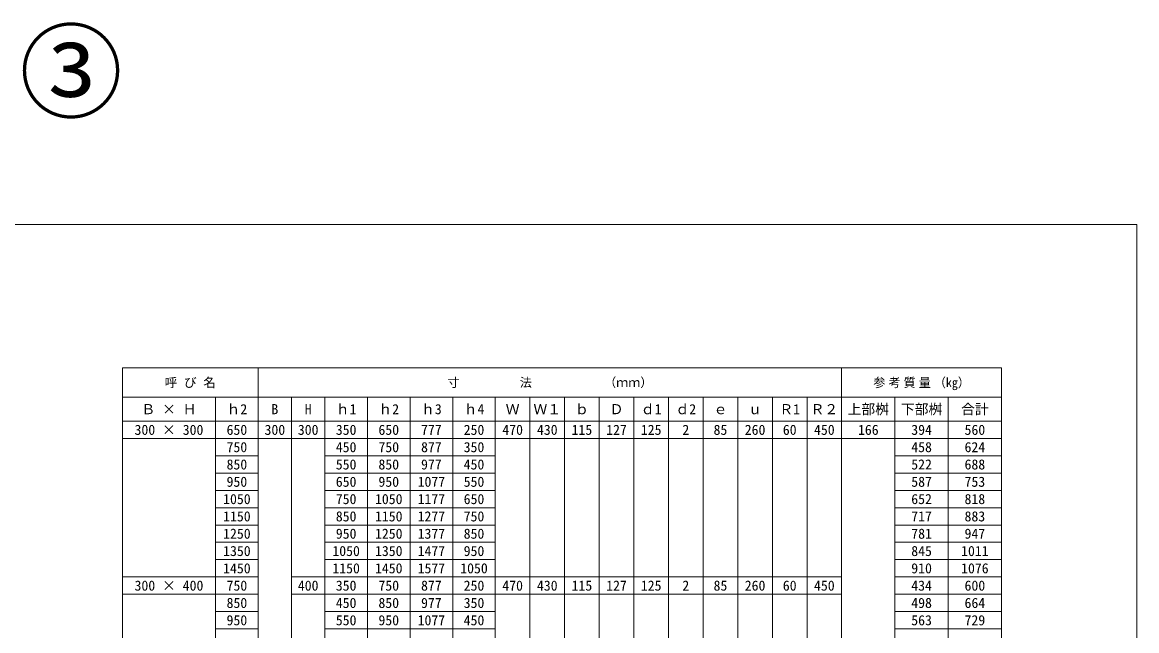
# Model space of a CAD drawing. Units: millimetres, scale not verified. Extents: x 50430 to 75195, y 75514 to 92741.
# Drawn here: x 56438 to 60621, y 81266 to 83551 of the extents above; entities that cross this region are included whole.
import ezdxf
from ezdxf.enums import TextEntityAlignment as Align

# ---------------------------------------------------------------- set-up
doc = ezdxf.new("R2010")
doc.units = ezdxf.units.MM
doc.header["$LTSCALE"] = 25
for name, color, linetype, lineweight in [('DEFPOINTS_3', 8, 'Continuous', 0), ('寸法線', 7, 'Continuous', 9), ('枠', 5, 'Continuous', 5)]:
    doc.layers.add(name, color=color, linetype=linetype, lineweight=lineweight)
doc.layers.add('補助線', color=1, linetype='Continuous')
doc.styles.add('ＭＳ ゴシック', font='')
doc.styles.add('ＭＳ Ｐゴシック', font='')
doc.styles.get('ＭＳ ゴシック').set_extended_font_data('MS Gothic')
doc.styles.get('ＭＳ Ｐゴシック').set_extended_font_data('MS PGothic')

msp = doc.modelspace()

# ---------------------------------------------------------------- linework, layer by layer
at = {"layer": 'DEFPOINTS_3'}
for p, q in [((56813.7, 81987.99), (57163.7, 81987.99)), ((57323.7, 81987.99), (57573.7, 81987.99)), ((58213.7, 81987.99), (59713.7, 81987.99)), ((56813.7, 81402.99), (57163.7, 81402.99)), ((57448.7, 81402.99), (57573.7, 81402.99)), ((58213.7, 81402.99), (59513.7, 81402.99))]:
    msp.add_line(p, q, dxfattribs=at)
at = {"layer": '寸法線', "lineweight": 13}
for p, q in [((56813.7, 82252.99), (60113.7, 82252.99)), ((56813.7, 82252.99), (56813.7, 82052.99)), ((57323.7, 82252.99), (57323.7, 82052.99)), ((59513.7, 82252.99), (59513.7, 82052.99)), ((60113.7, 82252.99), (60113.7, 82052.99)), ((56813.7, 82142.99), (60113.7, 82142.99)), ((57163.7, 82142.99), (57163.7, 82052.99)), ((57448.7, 82142.99), (57448.7, 82052.99)), ((57573.7, 82142.99), (57573.7, 82052.99)), ((57733.7, 82142.99), (57733.7, 82052.99)), ((57893.7, 82142.99), (57893.7, 82052.99)), ((58053.7, 82142.99), (58053.7, 82052.99)), ((58213.7, 82142.99), (58213.7, 82052.99)), ((58343.7, 82142.99), (58343.7, 82052.99)), ((58473.7, 82142.99), (58473.7, 82052.99)), ((58603.7, 82142.99), (58603.7, 82052.99)), ((58733.7, 82142.99), (58733.7, 82052.99)), ((58863.7, 82142.99), (58863.7, 82052.99)), ((58993.7, 82142.99), (58993.7, 82052.99)), ((59123.7, 82142.99), (59123.7, 82052.99)), ((59253.7, 82142.99), (59253.7, 82052.99)), ((59383.7, 82142.99), (59383.7, 82052.99)), ((59713.7, 82142.99), (59713.7, 82052.99)), ((59913.7, 82142.99), (59913.7, 82052.99)), ((56813.7, 82052.99), (60113.7, 82052.99)), ((56813.7, 82052.99), (56813.7, 81987.99)), ((57163.7, 82052.99), (57163.7, 81987.99)), ((57323.7, 82052.99), (57323.7, 81987.99)), ((57448.7, 82052.99), (57448.7, 81987.99)), ((57573.7, 82052.99), (57573.7, 81922.99)), ((57733.7, 82052.99), (57733.7, 81467.99)), ((57893.7, 82052.99), (57893.7, 81467.99)), ((58053.7, 82052.99), (58053.7, 78997.99)), ((58213.7, 82052.99), (58213.7, 81987.99)), ((58343.7, 82052.99), (58343.7, 78997.99)), ((58473.7, 82052.99), (58473.7, 78997.99)), ((58603.7, 82052.99), (58603.7, 78997.99)), ((58733.7, 82052.99), (58733.7, 78997.99)), ((58863.7, 82052.99), (58863.7, 78997.99)), ((58993.7, 82052.99), (58993.7, 80882.99)), ((59123.7, 82052.99), (59123.7, 78997.99)), ((59253.7, 82052.99), (59253.7, 78997.99)), ((59383.7, 82052.99), (59383.7, 80882.99)), ((59513.7, 82052.99), (59513.7, 78997.99)), ((59713.7, 82052.99), (59713.7, 78997.99)), ((59913.7, 82052.99), (59913.7, 78997.99)), ((60113.7, 82052.99), (60113.7, 78997.99)), ((56813.7, 81987.99), (56813.7, 81467.99)), ((57163.7, 81987.99), (57323.7, 81987.99)), ((57163.7, 81987.99), (57163.7, 81467.99)), ((57323.7, 81987.99), (57323.7, 78997.99)), ((57448.7, 81987.99), (57448.7, 78997.99)), ((57573.7, 81987.99), (58213.7, 81987.99)), ((58213.7, 81987.99), (58213.7, 81467.99)), ((59713.7, 81987.99), (60113.7, 81987.99)), ((57163.7, 81922.99), (57323.7, 81922.99)), ((57573.7, 81922.99), (58213.7, 81922.99)), ((57573.7, 81922.99), (57573.7, 81467.99)), ((59713.7, 81922.99), (60113.7, 81922.99)), ((57163.7, 81857.99), (57323.7, 81857.99)), ((57573.7, 81857.99), (58213.7, 81857.99)), ((59713.7, 81857.99), (60113.7, 81857.99)), ((57163.7, 81792.99), (57323.7, 81792.99)), ((57573.7, 81792.99), (58213.7, 81792.99)), ((59713.7, 81792.99), (60113.7, 81792.99)), ((57163.7, 81727.99), (57323.7, 81727.99)), ((57573.7, 81727.99), (58213.7, 81727.99)), ((59713.7, 81727.99), (60113.7, 81727.99)), ((57163.7, 81662.99), (57323.7, 81662.99)), ((57573.7, 81662.99), (58213.7, 81662.99)), ((59713.7, 81662.99), (60113.7, 81662.99)), ((57163.7, 81597.99), (57323.7, 81597.99)), ((57573.7, 81597.99), (58213.7, 81597.99)), ((59713.7, 81597.99), (60113.7, 81597.99)), ((57163.7, 81532.99), (57323.7, 81532.99)), ((57573.7, 81532.99), (58213.7, 81532.99)), ((59713.7, 81532.99), (60113.7, 81532.99)), ((56813.7, 81467.99), (57163.7, 81467.99)), ((56813.7, 81467.99), (56813.7, 81402.99)), ((57163.7, 81467.99), (57323.7, 81467.99)), ((57163.7, 81467.99), (57163.7, 81402.99)), ((57448.7, 81467.99), (59513.7, 81467.99)), ((57573.7, 81467.99), (57573.7, 81337.99)), ((57733.7, 81467.99), (57733.7, 78997.99)), ((57893.7, 81467.99), (57893.7, 78997.99)), ((58213.7, 81467.99), (58213.7, 81402.99)), ((59713.7, 81467.99), (60113.7, 81467.99)), ((56813.7, 81402.99), (56813.7, 80947.99)), ((57163.7, 81402.99), (57323.7, 81402.99)), ((57163.7, 81402.99), (57163.7, 80947.99)), ((57573.7, 81402.99), (57733.7, 81402.99)), ((57733.7, 81402.99), (57893.7, 81402.99)), ((57893.7, 81402.99), (58213.7, 81402.99)), ((58213.7, 81402.99), (58213.7, 80947.99)), ((59713.7, 81402.99), (60113.7, 81402.99)), ((57163.7, 81337.99), (57323.7, 81337.99)), ((57573.7, 81337.99), (57733.7, 81337.99)), ((57573.7, 81337.99), (57573.7, 80947.99)), ((57733.7, 81337.99), (57893.7, 81337.99)), ((57893.7, 81337.99), (58213.7, 81337.99)), ((59713.7, 81337.99), (60113.7, 81337.99)), ((57163.7, 81272.99), (57323.7, 81272.99)), ((57573.7, 81272.99), (57733.7, 81272.99)), ((57733.7, 81272.99), (57893.7, 81272.99)), ((57893.7, 81272.99), (58213.7, 81272.99)), ((59713.7, 81272.99), (60113.7, 81272.99))]:
    msp.add_line(p, q, dxfattribs=at)
at = {"layer": '枠', "lineweight": 20}
for p in [(52621.16, 82791.08), (60621.16, 77276.8)]:
    msp.add_line(p, (60621.16, 82791.08), dxfattribs=at)

# ---------------------------------------------------------------- texts
at = {"layer": '寸法線'}
for s, height, style, p in [('呼  び  名', 34.64, 'ＭＳ Ｐゴシック', (57068.7, 82197.99)), ('寸          法            （ｍｍ）', 33.23, 'ＭＳ ゴシック', (58418.7, 82197.99)), ('Ｂ × Ｈ', 37.98, 'ＭＳ ゴシック', (56988.7, 82097.99)), ('ｈ2', 37.98, 'ＭＳ ゴシック', (57243.7, 82097.99)), ('B', 37.98, 'ＭＳ ゴシック', (57386.2, 82097.99)), ('H', 37.98, 'ＭＳ ゴシック', (57511.2, 82097.99)), ('ｈ1', 37.98, 'ＭＳ ゴシック', (57653.7, 82097.99)), ('ｈ2', 37.98, 'ＭＳ ゴシック', (57813.7, 82097.99)), ('ｈ3', 37.98, 'ＭＳ ゴシック', (57973.7, 82097.99)), ('ｈ4', 37.98, 'ＭＳ ゴシック', (58133.7, 82097.99)), ('Ｗ', 37.98, 'ＭＳ ゴシック', (58278.7, 82097.99)), ('Ｗ１', 37.98, 'ＭＳ ゴシック', (58408.7, 82097.99)), ('ｂ', 37.98, 'ＭＳ ゴシック', (58538.7, 82097.99)), ('Ｄ', 37.98, 'ＭＳ ゴシック', (58668.7, 82097.99)), ('ｄ1', 37.98, 'ＭＳ ゴシック', (58798.7, 82097.99)), ('ｄ2', 37.98, 'ＭＳ ゴシック', (58928.7, 82097.99)), ('Ｒ1', 37.98, 'ＭＳ ゴシック', (59318.7, 82097.99)), ('Ｒ２', 37.98, 'ＭＳ ゴシック', (59448.7, 82097.99)), ('上部桝', 37.98, 'ＭＳ ゴシック', (59613.7, 82097.99)), ('下部桝', 37.98, 'ＭＳ ゴシック', (59813.7, 82097.99)), ('合計', 37.98, 'ＭＳ ゴシック', (60013.7, 82097.99)), ('ｅ', 37.98, 'ＭＳ ゴシック', (59058.7, 82097.99)), ('ｕ', 37.98, 'ＭＳ ゴシック', (59188.7, 82097.99)), ('300 × 300', 37.98, 'ＭＳ ゴシック', (56988.7, 82020.49)), ('650', 37.98, 'ＭＳ ゴシック', (57243.7, 82020.49)), ('300', 37.98, 'ＭＳ ゴシック', (57386.2, 82020.49)), ('300', 37.98, 'ＭＳ ゴシック', (57511.2, 82020.49)), ('350', 37.98, 'ＭＳ ゴシック', (57653.7, 82020.49)), ('650', 37.98, 'ＭＳ ゴシック', (57813.7, 82020.49)), ('777', 37.98, 'ＭＳ ゴシック', (57973.7, 82020.49)), ('250', 37.98, 'ＭＳ ゴシック', (58133.7, 82020.49)), ('470', 37.98, 'ＭＳ ゴシック', (58278.7, 82020.49)), ('430', 37.98, 'ＭＳ ゴシック', (58408.7, 82020.49)), ('115', 37.98, 'ＭＳ ゴシック', (58538.7, 82020.49)), ('127', 37.98, 'ＭＳ ゴシック', (58668.7, 82020.49)), ('125', 37.98, 'ＭＳ ゴシック', (58798.7, 82020.49)), ('2', 37.98, 'ＭＳ ゴシック', (58928.7, 82020.49)), ('85', 37.98, 'ＭＳ ゴシック', (59058.7, 82020.49)), ('260', 37.98, 'ＭＳ ゴシック', (59188.7, 82020.49)), ('60', 37.98, 'ＭＳ ゴシック', (59318.7, 82020.49)), ('450', 37.98, 'ＭＳ ゴシック', (59448.7, 82020.49)), ('166', 37.98, 'ＭＳ ゴシック', (59613.7, 82020.49)), ('394', 37.98, 'ＭＳ ゴシック', (59813.7, 82020.49)), ('560', 37.98, 'ＭＳ ゴシック', (60013.7, 82020.49)), ('750', 37.98, 'ＭＳ ゴシック', (57243.7, 81955.49)), ('450', 37.98, 'ＭＳ ゴシック', (57653.7, 81955.49)), ('750', 37.98, 'ＭＳ ゴシック', (57813.7, 81955.49)), ('877', 37.98, 'ＭＳ ゴシック', (57973.7, 81955.49)), ('350', 37.98, 'ＭＳ ゴシック', (58133.7, 81955.49)), ('458', 37.98, 'ＭＳ ゴシック', (59813.7, 81955.49)), ('624', 37.98, 'ＭＳ ゴシック', (60013.7, 81955.49)), ('850', 37.98, 'ＭＳ ゴシック', (57243.7, 81890.49)), ('550', 37.98, 'ＭＳ ゴシック', (57653.7, 81890.49)), ('850', 37.98, 'ＭＳ ゴシック', (57813.7, 81890.49)), ('977', 37.98, 'ＭＳ ゴシック', (57973.7, 81890.49)), ('450', 37.98, 'ＭＳ ゴシック', (58133.7, 81890.49)), ('522', 37.98, 'ＭＳ ゴシック', (59813.7, 81890.49)), ('688', 37.98, 'ＭＳ ゴシック', (60013.7, 81890.49)), ('950', 37.98, 'ＭＳ ゴシック', (57243.7, 81825.49)), ('650', 37.98, 'ＭＳ ゴシック', (57653.7, 81825.49)), ('950', 37.98, 'ＭＳ ゴシック', (57813.7, 81825.49)), ('1077', 37.98, 'ＭＳ ゴシック', (57973.7, 81825.49)), ('550', 37.98, 'ＭＳ ゴシック', (58133.7, 81825.49)), ('587', 37.98, 'ＭＳ ゴシック', (59813.7, 81825.49)), ('753', 37.98, 'ＭＳ ゴシック', (60013.7, 81825.49)), ('1050', 37.98, 'ＭＳ ゴシック', (57243.7, 81760.49)), ('750', 37.98, 'ＭＳ ゴシック', (57653.7, 81760.49)), ('1050', 37.98, 'ＭＳ ゴシック', (57813.7, 81760.49)), ('1177', 37.98, 'ＭＳ ゴシック', (57973.7, 81760.49)), ('650', 37.98, 'ＭＳ ゴシック', (58133.7, 81760.49)), ('652', 37.98, 'ＭＳ ゴシック', (59813.7, 81760.49)), ('818', 37.98, 'ＭＳ ゴシック', (60013.7, 81760.49)), ('1150', 37.98, 'ＭＳ ゴシック', (57243.7, 81695.49)), ('850', 37.98, 'ＭＳ ゴシック', (57653.7, 81695.49)), ('1150', 37.98, 'ＭＳ ゴシック', (57813.7, 81695.49)), ('1277', 37.98, 'ＭＳ ゴシック', (57973.7, 81695.49)), ('750', 37.98, 'ＭＳ ゴシック', (58133.7, 81695.49)), ('717', 37.98, 'ＭＳ ゴシック', (59813.7, 81695.49)), ('883', 37.98, 'ＭＳ ゴシック', (60013.7, 81695.49)), ('1250', 37.98, 'ＭＳ ゴシック', (57243.7, 81630.49)), ('950', 37.98, 'ＭＳ ゴシック', (57653.7, 81630.49)), ('1250', 37.98, 'ＭＳ ゴシック', (57813.7, 81630.49)), ('1377', 37.98, 'ＭＳ ゴシック', (57973.7, 81630.49)), ('850', 37.98, 'ＭＳ ゴシック', (58133.7, 81630.49)), ('781', 37.98, 'ＭＳ ゴシック', (59813.7, 81630.49)), ('947', 37.98, 'ＭＳ ゴシック', (60013.7, 81630.49)), ('1350', 37.98, 'ＭＳ ゴシック', (57243.7, 81565.49)), ('1050', 37.98, 'ＭＳ ゴシック', (57653.7, 81565.49)), ('1350', 37.98, 'ＭＳ ゴシック', (57813.7, 81565.49)), ('1477', 37.98, 'ＭＳ ゴシック', (57973.7, 81565.49)), ('950', 37.98, 'ＭＳ ゴシック', (58133.7, 81565.49)), ('845', 37.98, 'ＭＳ ゴシック', (59813.7, 81565.49)), ('1011', 37.98, 'ＭＳ ゴシック', (60013.7, 81565.49)), ('1450', 37.98, 'ＭＳ ゴシック', (57243.7, 81500.49)), ('1150', 37.98, 'ＭＳ ゴシック', (57653.7, 81500.49)), ('1450', 37.98, 'ＭＳ ゴシック', (57813.7, 81500.49)), ('1577', 37.98, 'ＭＳ ゴシック', (57973.7, 81500.49)), ('1050', 37.98, 'ＭＳ ゴシック', (58133.7, 81500.49)), ('910', 37.98, 'ＭＳ ゴシック', (59813.7, 81500.49)), ('1076', 37.98, 'ＭＳ ゴシック', (60013.7, 81500.49)), ('300 × 400', 37.98, 'ＭＳ ゴシック', (56988.7, 81435.49)), ('750', 37.98, 'ＭＳ ゴシック', (57243.7, 81435.49)), ('400', 37.98, 'ＭＳ ゴシック', (57511.2, 81435.49)), ('350', 37.98, 'ＭＳ ゴシック', (57653.7, 81435.49)), ('750', 37.98, 'ＭＳ ゴシック', (57813.7, 81435.49)), ('877', 37.98, 'ＭＳ ゴシック', (57973.7, 81435.49)), ('250', 37.98, 'ＭＳ ゴシック', (58133.7, 81435.49)), ('470', 37.98, 'ＭＳ ゴシック', (58278.7, 81435.49)), ('430', 37.98, 'ＭＳ ゴシック', (58408.7, 81435.49)), ('115', 37.98, 'ＭＳ ゴシック', (58538.7, 81435.49)), ('127', 37.98, 'ＭＳ ゴシック', (58668.7, 81435.49)), ('125', 37.98, 'ＭＳ ゴシック', (58798.7, 81435.49)), ('2', 37.98, 'ＭＳ ゴシック', (58928.7, 81435.49)), ('85', 37.98, 'ＭＳ ゴシック', (59058.7, 81435.49)), ('260', 37.98, 'ＭＳ ゴシック', (59188.7, 81435.49)), ('60', 37.98, 'ＭＳ ゴシック', (59318.7, 81435.49)), ('450', 37.98, 'ＭＳ ゴシック', (59448.7, 81435.49)), ('434', 37.98, 'ＭＳ ゴシック', (59813.7, 81435.49)), ('600', 37.98, 'ＭＳ ゴシック', (60013.7, 81435.49)), ('850', 37.98, 'ＭＳ ゴシック', (57243.7, 81370.49)), ('450', 37.98, 'ＭＳ ゴシック', (57653.7, 81370.49)), ('850', 37.98, 'ＭＳ ゴシック', (57813.7, 81370.49)), ('977', 37.98, 'ＭＳ ゴシック', (57973.7, 81370.49)), ('350', 37.98, 'ＭＳ ゴシック', (58133.7, 81370.49)), ('498', 37.98, 'ＭＳ ゴシック', (59813.7, 81370.49)), ('664', 37.98, 'ＭＳ ゴシック', (60013.7, 81370.49)), ('950', 37.98, 'ＭＳ ゴシック', (57243.7, 81305.49)), ('550', 37.98, 'ＭＳ ゴシック', (57653.7, 81305.49)), ('950', 37.98, 'ＭＳ ゴシック', (57813.7, 81305.49)), ('1077', 37.98, 'ＭＳ ゴシック', (57973.7, 81305.49)), ('450', 37.98, 'ＭＳ ゴシック', (58133.7, 81305.49)), ('563', 37.98, 'ＭＳ ゴシック', (59813.7, 81305.49)), ('729', 37.98, 'ＭＳ ゴシック', (60013.7, 81305.49))]:
    msp.add_text(s, height=height, dxfattribs=dict(at, style=style)).set_placement(p, align=Align.MIDDLE_CENTER)
at = {"layer": '寸法線', "style": 'ＭＳ Ｐゴシック', "width": 0.95}
msp.add_text('参 考 質 量 （㎏）', height=34.64, dxfattribs=at).set_placement((59813.7, 82197.99), align=Align.MIDDLE_CENTER)
at = {"layer": '補助線', "style": 'ＭＳ ゴシック'}
msp.add_text('③', height=284.8, dxfattribs=at).set_placement((56621.16, 83136.65), align=Align.BOTTOM_CENTER)

doc.saveas('drawing.dxf')
